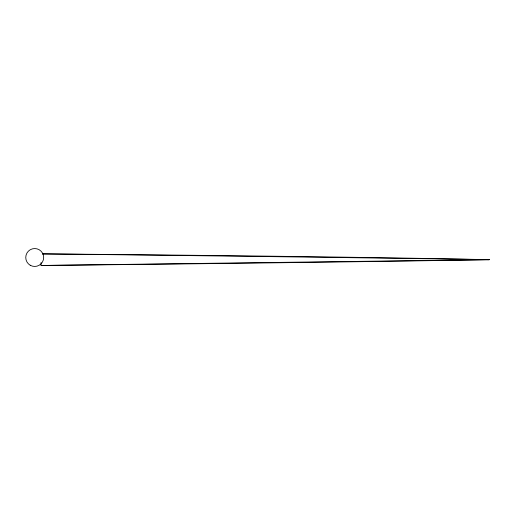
<?xml version="1.0" encoding="UTF-8"?>
<svg xmlns="http://www.w3.org/2000/svg" width="515" height="515" viewBox="0 0 515 515"><rect width="100%" height="100%" fill="white"/><g stroke="black" fill="none" stroke-linecap="round" stroke-linejoin="round"><path stroke-width="0.77" d="M41.052 262.573L41.052 265.47L489.25 259.676A498.462 4.744 0.5 0 0 42.636 253.901M42.61 253.901A422.5 1.403 0.7 0 1 489.25 259.676A498.462 2.421 -0.6 0 1 41.052 265.47M30.231 265.257A8.961 8.961 0 0 0 43.666 257.5A8.961 8.961 0 0 0 30.231 249.743A8.961 8.961 0 0 0 30.231 265.257"/></g></svg>
